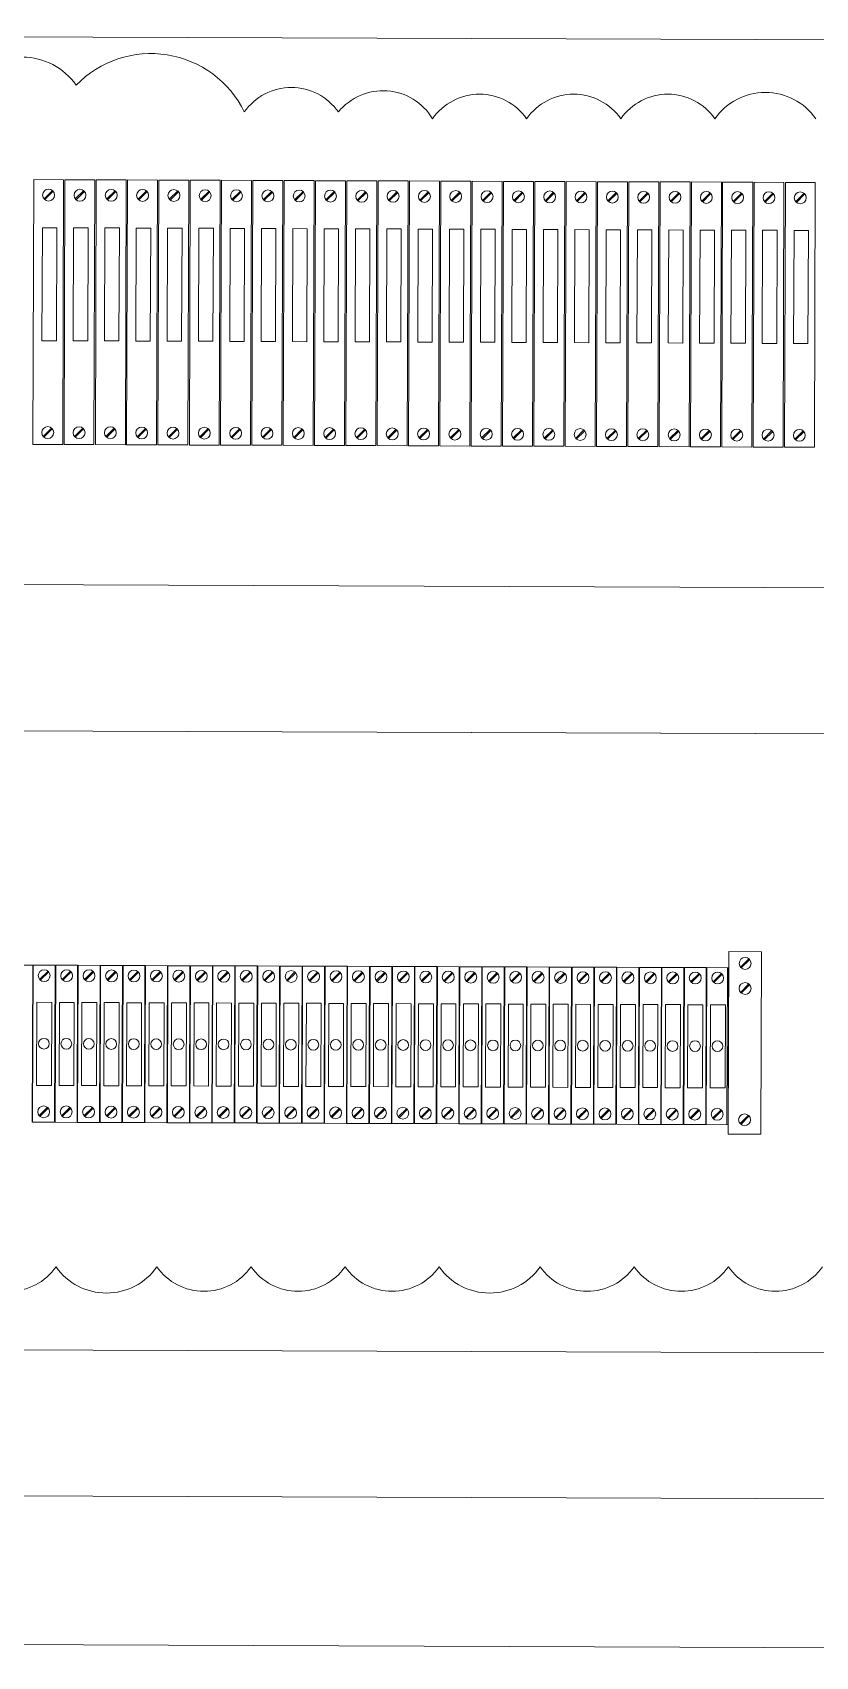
# Model space of a CAD drawing. Header units: millimetres. Extents: x 32721 to 103787, y 57624 to 127312.
# Drawn here: x 43082.6 to 43190.9, y 65146.8 to 65371.6 of the extents above; entities that cross this region are included whole.
import ezdxf

# ---------------------------------------------------------------- set-up
doc = ezdxf.new("R2010")
doc.units = ezdxf.units.MM
doc.header["$LTSCALE"] = 10
doc.layers.add('1轮廓实线层', color=7, linetype='Continuous', lineweight=18)

msp = doc.modelspace()

# ---------------------------------------------------------------- linework, layer by layer
at = {"layer": '1轮廓实线层'}
for p, q in [((43285.87, 65370.2), (42910.13, 65371.55)), ((42910.13, 65371.55), (43488.54, 65369.46)), ((43285.6, 65294.38), (42909.86, 65295.74)), ((43488.27, 65293.65), (42909.86, 65295.74)), ((43285.53, 65274.17), (42909.78, 65275.52)), ((42909.78, 65275.52), (43488.19, 65273.44)), ((43487.88, 65187.75), (42909.48, 65189.84)), ((43507.52, 65167.47), (42889.69, 65169.7)), ((42864.96, 65149.2), (43532.1, 65146.79))]:
    msp.add_line(p, q, dxfattribs=at)
at = {"layer": '1轮廓实线层', "lineweight": 13}
for p, q in [((43082.77, 65351.19), (43082.64, 65314.54)), ((43086.91, 65351.17), (43082.77, 65351.19)), ((43084.2, 65348.52), (43085.37, 65349.68)), ((43084.3, 65348.42), (43085.47, 65349.58)), ((43086.78, 65314.53), (43086.91, 65351.17)), ((43087.1, 65351.17), (43086.97, 65314.53)), ((43091.25, 65351.15), (43087.1, 65351.17)), ((43088.53, 65348.51), (43089.7, 65349.66)), ((43088.63, 65348.4), (43089.8, 65349.56)), ((43091.11, 65314.51), (43091.25, 65351.15)), ((43091.43, 65351.15), (43091.3, 65314.51)), ((43095.58, 65351.14), (43091.43, 65351.15)), ((43092.86, 65348.49), (43094.03, 65349.65)), ((43092.97, 65348.39), (43094.13, 65349.54)), ((43095.45, 65314.5), (43095.58, 65351.14)), ((43095.76, 65351.14), (43095.63, 65314.5)), ((43099.91, 65351.12), (43095.76, 65351.14)), ((43097.2, 65348.47), (43098.36, 65349.63)), ((43097.3, 65348.37), (43098.46, 65349.53)), ((43099.78, 65314.48), (43099.91, 65351.12)), ((43100.1, 65351.12), (43099.96, 65314.48)), ((43104.24, 65351.11), (43100.1, 65351.12)), ((43101.53, 65348.46), (43102.69, 65349.62)), ((43101.63, 65348.36), (43102.79, 65349.51)), ((43104.11, 65314.47), (43104.24, 65351.11)), ((43104.43, 65351.11), (43104.3, 65314.46)), ((43108.57, 65351.09), (43104.43, 65351.11)), ((43105.86, 65348.44), (43107.02, 65349.6)), ((43105.96, 65348.34), (43107.13, 65349.5)), ((43108.44, 65314.45), (43108.57, 65351.09)), ((43108.76, 65351.09), (43108.63, 65314.45)), ((43112.9, 65351.08), (43108.76, 65351.09)), ((43110.19, 65348.43), (43111.36, 65349.58)), ((43110.29, 65348.32), (43111.46, 65349.48)), ((43112.77, 65314.43), (43112.9, 65351.08)), ((43113.09, 65351.08), (43112.96, 65314.43)), ((43117.24, 65351.06), (43113.09, 65351.08)), ((43114.52, 65348.41), (43115.69, 65349.57)), ((43114.62, 65348.31), (43115.79, 65349.47)), ((43117.1, 65314.42), (43117.24, 65351.06)), ((43117.42, 65351.06), (43117.29, 65314.42)), ((43121.57, 65351.05), (43117.42, 65351.06)), ((43118.85, 65348.4), (43120.02, 65349.55)), ((43118.96, 65348.29), (43120.12, 65349.45)), ((43121.43, 65314.4), (43121.57, 65351.05)), ((43121.75, 65351.04), (43121.62, 65314.4)), ((43125.9, 65351.03), (43121.75, 65351.04)), ((43123.19, 65348.38), (43124.35, 65349.54)), ((43125.77, 65314.39), (43125.9, 65351.03)), ((43126.09, 65351.03), (43125.95, 65314.39)), ((43130.23, 65351.01), (43126.09, 65351.03)), ((43127.52, 65348.36), (43128.68, 65349.52)), ((43130.1, 65314.37), (43130.23, 65351.01)), ((43130.42, 65351.01), (43130.29, 65314.37)), ((43134.56, 65351), (43130.42, 65351.01)), ((43131.85, 65348.35), (43133.01, 65349.51)), ((43134.43, 65314.36), (43134.56, 65351)), ((43134.75, 65351), (43134.62, 65314.36)), ((43138.89, 65350.98), (43134.75, 65351)), ((43136.18, 65348.33), (43137.35, 65349.49)), ((43138.76, 65314.34), (43138.89, 65350.98)), ((43139.08, 65350.98), (43138.95, 65314.34)), ((43143.22, 65350.97), (43139.08, 65350.98)), ((43140.51, 65348.32), (43141.68, 65349.47)), ((43143.09, 65314.32), (43143.22, 65350.97)), ((43143.41, 65350.97), (43143.28, 65314.32)), ((43147.56, 65350.95), (43143.41, 65350.97)), ((43144.84, 65348.3), (43146.01, 65349.46)), ((43147.42, 65314.31), (43147.56, 65350.95)), ((43147.74, 65350.95), (43147.61, 65314.31)), ((43151.89, 65350.94), (43147.74, 65350.95)), ((43149.17, 65348.29), (43150.34, 65349.44)), ((43151.76, 65314.29), (43151.89, 65350.94)), ((43152.08, 65350.94), (43151.94, 65314.29)), ((43156.22, 65350.92), (43152.08, 65350.94)), ((43156.09, 65314.28), (43156.22, 65350.92)), ((43156.41, 65350.92), (43156.27, 65314.28)), ((43160.55, 65350.9), (43156.41, 65350.92)), ((43160.42, 65314.26), (43160.55, 65350.9)), ((43160.74, 65350.9), (43160.61, 65314.26)), ((43164.88, 65350.89), (43160.74, 65350.9)), ((43164.75, 65314.25), (43164.88, 65350.89)), ((43165.07, 65350.89), (43164.94, 65314.25)), ((43169.21, 65350.87), (43165.07, 65350.89)), ((43169.08, 65314.23), (43169.21, 65350.87)), ((43169.4, 65350.87), (43169.27, 65314.23)), ((43173.55, 65350.86), (43169.4, 65350.87)), ((43173.41, 65314.22), (43173.55, 65350.86)), ((43173.73, 65350.86), (43173.6, 65314.21)), ((43177.88, 65350.84), (43173.73, 65350.86)), ((43177.75, 65314.2), (43177.88, 65350.84)), ((43178.06, 65350.84), (43177.93, 65314.2)), ((43182.21, 65350.83), (43178.06, 65350.84)), ((43182.08, 65314.18), (43182.21, 65350.83)), ((43182.4, 65350.83), (43182.26, 65314.18)), ((43186.54, 65350.81), (43182.4, 65350.83)), ((43186.41, 65314.17), (43186.54, 65350.81)), ((43186.73, 65350.81), (43186.6, 65314.17)), ((43190.87, 65350.79), (43186.73, 65350.81)), ((43190.74, 65314.15), (43190.87, 65350.79)), ((43123.29, 65348.28), (43124.45, 65349.44)), ((43127.62, 65348.26), (43128.78, 65349.42)), ((43131.95, 65348.25), (43133.12, 65349.4)), ((43136.28, 65348.23), (43137.45, 65349.39)), ((43140.61, 65348.22), (43141.78, 65349.37)), ((43144.94, 65348.2), (43146.11, 65349.36)), ((43149.28, 65348.18), (43150.44, 65349.34)), ((43153.51, 65348.27), (43154.67, 65349.43)), ((43153.61, 65348.17), (43154.77, 65349.33)), ((43157.84, 65348.26), (43159, 65349.41)), ((43157.94, 65348.15), (43159.11, 65349.31)), ((43162.17, 65348.24), (43163.34, 65349.4)), ((43162.27, 65348.14), (43163.44, 65349.29)), ((43166.5, 65348.22), (43167.67, 65349.38)), ((43166.6, 65348.12), (43167.77, 65349.28)), ((43170.83, 65348.21), (43172, 65349.37)), ((43170.93, 65348.11), (43172.1, 65349.26)), ((43175.16, 65348.19), (43176.33, 65349.35)), ((43175.27, 65348.09), (43176.43, 65349.25)), ((43179.5, 65348.18), (43180.66, 65349.33)), ((43179.6, 65348.07), (43180.76, 65349.23)), ((43183.83, 65348.16), (43184.99, 65349.32)), ((43183.93, 65348.06), (43185.09, 65349.22)), ((43188.16, 65348.15), (43189.32, 65349.3)), ((43188.26, 65348.04), (43189.43, 65349.2)), ((43084.08, 65315.65), (43085.25, 65316.81)), ((43084.18, 65315.55), (43085.35, 65316.7)), ((43088.41, 65315.63), (43089.58, 65316.79)), ((43088.52, 65315.53), (43089.68, 65316.69)), ((43092.75, 65315.62), (43093.91, 65316.77)), ((43092.85, 65315.52), (43094.01, 65316.67)), ((43097.08, 65315.6), (43098.24, 65316.76)), ((43097.18, 65315.5), (43098.34, 65316.66)), ((43101.41, 65315.59), (43102.57, 65316.74)), ((43101.51, 65315.48), (43102.68, 65316.64)), ((43105.74, 65315.57), (43106.91, 65316.73)), ((43105.84, 65315.47), (43107.01, 65316.63)), ((43110.07, 65315.55), (43111.24, 65316.71)), ((43110.17, 65315.45), (43111.34, 65316.61)), ((43114.4, 65315.54), (43115.57, 65316.7)), ((43114.5, 65315.44), (43115.67, 65316.59)), ((43118.73, 65315.52), (43119.9, 65316.68)), ((43118.84, 65315.42), (43120, 65316.58)), ((43123.07, 65315.51), (43124.23, 65316.67)), ((43123.17, 65315.41), (43124.33, 65316.56)), ((43127.4, 65315.49), (43128.56, 65316.65)), ((43127.5, 65315.39), (43128.67, 65316.55)), ((43131.73, 65315.48), (43132.9, 65316.63)), ((43131.83, 65315.37), (43133, 65316.53)), ((43136.06, 65315.46), (43137.23, 65316.62)), ((43136.16, 65315.36), (43137.33, 65316.52)), ((43140.39, 65315.45), (43141.56, 65316.6)), ((43140.49, 65315.34), (43141.66, 65316.5)), ((43144.72, 65315.43), (43145.89, 65316.59)), ((43144.83, 65315.33), (43145.99, 65316.48)), ((43149.06, 65315.41), (43150.22, 65316.57)), ((43149.16, 65315.31), (43150.32, 65316.47)), ((43153.39, 65315.4), (43154.55, 65316.56)), ((43153.49, 65315.3), (43154.65, 65316.45)), ((43157.72, 65315.38), (43158.88, 65316.54)), ((43157.82, 65315.28), (43158.99, 65316.44)), ((43162.05, 65315.37), (43163.22, 65316.52)), ((43162.15, 65315.26), (43163.32, 65316.42)), ((43166.38, 65315.35), (43167.55, 65316.51)), ((43166.48, 65315.25), (43167.65, 65316.41)), ((43170.71, 65315.34), (43171.88, 65316.49)), ((43170.82, 65315.23), (43171.98, 65316.39)), ((43175.05, 65315.32), (43176.21, 65316.48)), ((43175.15, 65315.22), (43176.31, 65316.38)), ((43179.38, 65315.3), (43180.54, 65316.46)), ((43179.48, 65315.2), (43180.64, 65316.36)), ((43183.71, 65315.29), (43184.87, 65316.45)), ((43183.81, 65315.19), (43184.98, 65316.34)), ((43188.04, 65315.27), (43189.21, 65316.43)), ((43188.14, 65315.17), (43189.31, 65316.33)), ((43082.64, 65314.54), (43086.78, 65314.53)), ((43086.97, 65314.53), (43091.11, 65314.51)), ((43091.3, 65314.51), (43095.45, 65314.5)), ((43095.63, 65314.5), (43099.78, 65314.48)), ((43099.96, 65314.48), (43104.11, 65314.47)), ((43104.3, 65314.46), (43108.44, 65314.45)), ((43108.63, 65314.45), (43112.77, 65314.43)), ((43112.96, 65314.43), (43117.1, 65314.42)), ((43117.29, 65314.42), (43121.43, 65314.4)), ((43121.62, 65314.4), (43125.77, 65314.39)), ((43125.95, 65314.39), (43130.1, 65314.37)), ((43130.29, 65314.37), (43134.43, 65314.36)), ((43134.62, 65314.36), (43138.76, 65314.34)), ((43138.95, 65314.34), (43143.09, 65314.32)), ((43143.28, 65314.32), (43147.42, 65314.31)), ((43147.61, 65314.31), (43151.76, 65314.29)), ((43151.94, 65314.29), (43156.09, 65314.28)), ((43156.27, 65314.28), (43160.42, 65314.26)), ((43160.61, 65314.26), (43164.75, 65314.25)), ((43164.94, 65314.25), (43169.08, 65314.23)), ((43169.27, 65314.23), (43173.41, 65314.22)), ((43173.6, 65314.21), (43177.75, 65314.2)), ((43177.93, 65314.2), (43182.08, 65314.18)), ((43182.26, 65314.18), (43186.41, 65314.17)), ((43186.6, 65314.17), (43190.74, 65314.15)), ((43178.81, 65219.07), (43178.9, 65244.34)), ((43178.9, 65244.34), (43183.45, 65244.33)), ((43183.45, 65244.33), (43183.36, 65219.06)), ((43079.61, 65242.48), (43082.64, 65242.47)), ((43082.64, 65242.47), (43082.56, 65220.74)), ((43082.63, 65220.74), (43082.71, 65242.47)), ((43082.71, 65242.47), (43085.74, 65242.46)), ((43083.59, 65240.49), (43084.76, 65241.65)), ((43085.74, 65242.46), (43085.67, 65220.73)), ((43085.74, 65220.73), (43085.82, 65242.46)), ((43085.82, 65242.46), (43088.85, 65242.45)), ((43086.69, 65240.48), (43087.86, 65241.64)), ((43088.85, 65242.45), (43088.77, 65220.71)), ((43088.84, 65220.71), (43088.92, 65242.45)), ((43088.92, 65242.45), (43091.95, 65242.44)), ((43089.8, 65240.47), (43090.97, 65241.63)), ((43091.95, 65242.44), (43091.88, 65220.7)), ((43091.95, 65220.7), (43092.03, 65242.44)), ((43092.03, 65242.44), (43095.06, 65242.43)), ((43092.9, 65240.46), (43094.07, 65241.62)), ((43095.06, 65242.43), (43094.98, 65220.69)), ((43095.05, 65220.69), (43095.13, 65242.42)), ((43095.13, 65242.42), (43098.16, 65242.41)), ((43096.01, 65240.45), (43097.18, 65241.61)), ((43098.16, 65242.41), (43098.09, 65220.68)), ((43098.16, 65220.68), (43098.24, 65242.41)), ((43098.24, 65242.41), (43101.27, 65242.4)), ((43099.11, 65240.44), (43100.28, 65241.6)), ((43101.27, 65242.4), (43101.19, 65220.67)), ((43101.26, 65220.67), (43101.34, 65242.4)), ((43101.34, 65242.4), (43104.37, 65242.39)), ((43102.22, 65240.43), (43103.39, 65241.58)), ((43104.37, 65242.39), (43104.3, 65220.66)), ((43104.37, 65220.66), (43104.45, 65242.39)), ((43104.45, 65242.39), (43107.48, 65242.38)), ((43105.32, 65240.42), (43106.49, 65241.57)), ((43107.48, 65242.38), (43107.4, 65220.65)), ((43107.47, 65220.65), (43107.55, 65242.38)), ((43107.55, 65242.38), (43110.58, 65242.37)), ((43108.43, 65240.41), (43109.6, 65241.56)), ((43110.58, 65242.37), (43110.51, 65220.64)), ((43110.58, 65220.64), (43110.66, 65242.37)), ((43110.66, 65242.37), (43113.69, 65242.36)), ((43113.69, 65242.36), (43113.61, 65220.63)), ((43113.68, 65220.62), (43113.76, 65242.36)), ((43113.76, 65242.36), (43116.79, 65242.35)), ((43116.79, 65242.35), (43116.72, 65220.61)), ((43116.79, 65220.61), (43116.87, 65242.35)), ((43116.79, 65220.61), (43116.87, 65242.35)), ((43116.87, 65242.35), (43119.9, 65242.34)), ((43119.9, 65242.34), (43119.82, 65220.6)), ((43119.89, 65220.6), (43119.97, 65242.34)), ((43119.97, 65242.34), (43123, 65242.32)), ((43123, 65242.32), (43122.93, 65220.59)), ((43123, 65220.59), (43123.08, 65242.32)), ((43123.08, 65242.32), (43126.11, 65242.31)), ((43126.11, 65242.31), (43126.03, 65220.58)), ((43126.1, 65220.58), (43126.18, 65242.31)), ((43126.18, 65242.31), (43129.21, 65242.3)), ((43129.21, 65242.3), (43129.14, 65220.57)), ((43129.21, 65220.57), (43129.29, 65242.3)), ((43129.29, 65242.3), (43132.32, 65242.29)), ((43132.32, 65242.29), (43132.24, 65220.56)), ((43132.31, 65220.56), (43132.39, 65242.29)), ((43132.39, 65242.29), (43135.42, 65242.28)), ((43135.42, 65242.28), (43135.35, 65220.55)), ((43135.42, 65220.55), (43135.5, 65242.28)), ((43135.5, 65242.28), (43138.53, 65242.27)), ((43138.53, 65242.27), (43138.45, 65220.54)), ((43138.52, 65220.54), (43138.6, 65242.27)), ((43138.6, 65242.27), (43141.63, 65242.26)), ((43141.63, 65242.26), (43141.56, 65220.52)), ((43141.63, 65220.52), (43141.71, 65242.26)), ((43141.71, 65242.26), (43144.74, 65242.25)), ((43144.74, 65242.25), (43144.66, 65220.51)), ((43144.73, 65220.51), (43144.81, 65242.25)), ((43144.81, 65242.25), (43147.84, 65242.23)), ((43147.84, 65242.23), (43147.77, 65220.5)), ((43147.84, 65220.5), (43147.92, 65242.23)), ((43147.92, 65242.23), (43150.95, 65242.22)), ((43150.95, 65242.22), (43150.87, 65220.49)), ((43150.94, 65220.49), (43151.02, 65242.22)), ((43151.02, 65242.22), (43154.05, 65242.21)), ((43154.05, 65242.21), (43153.98, 65220.48)), ((43154.05, 65220.48), (43154.13, 65242.21)), ((43154.13, 65242.21), (43157.16, 65242.2)), ((43157.16, 65242.2), (43157.08, 65220.47)), ((43157.15, 65220.47), (43157.23, 65242.2)), ((43157.23, 65242.2), (43160.26, 65242.19)), ((43160.26, 65242.19), (43160.19, 65220.46)), ((43160.26, 65220.46), (43160.34, 65242.19)), ((43160.34, 65242.19), (43163.37, 65242.18)), ((43163.37, 65242.18), (43163.29, 65220.45)), ((43163.36, 65220.45), (43163.44, 65242.18)), ((43163.44, 65242.18), (43166.47, 65242.17)), ((43166.47, 65242.17), (43166.4, 65220.43)), ((43166.47, 65220.43), (43166.55, 65242.17)), ((43166.55, 65242.17), (43169.58, 65242.16)), ((43169.58, 65242.16), (43169.5, 65220.42)), ((43169.57, 65220.42), (43169.65, 65242.16)), ((43169.65, 65242.16), (43172.68, 65242.14)), ((43172.68, 65242.14), (43172.61, 65220.41)), ((43172.68, 65220.41), (43172.76, 65242.14)), ((43172.76, 65242.14), (43175.79, 65242.13)), ((43175.79, 65242.13), (43175.71, 65220.4)), ((43175.78, 65220.4), (43175.86, 65242.13)), ((43175.86, 65242.13), (43178.89, 65242.12)), ((43178.65, 65220.39), (43178.73, 65242.12)), ((43178.89, 65242.12), (43178.82, 65220.39)), ((43180.54, 65242.18), (43181.7, 65243.34)), ((43180.64, 65242.08), (43181.8, 65243.24)), ((43083.69, 65240.39), (43084.86, 65241.55)), ((43086.8, 65240.38), (43087.96, 65241.54)), ((43089.9, 65240.37), (43091.07, 65241.53)), ((43093.01, 65240.36), (43094.17, 65241.52)), ((43096.11, 65240.35), (43097.28, 65241.51)), ((43099.22, 65240.34), (43100.38, 65241.49)), ((43102.32, 65240.33), (43103.49, 65241.48)), ((43105.43, 65240.31), (43106.59, 65241.47)), ((43108.53, 65240.3), (43109.7, 65241.46)), ((43111.53, 65240.39), (43112.7, 65241.55)), ((43111.64, 65240.29), (43112.8, 65241.45)), ((43114.64, 65240.38), (43115.81, 65241.54)), ((43114.74, 65240.28), (43115.91, 65241.44)), ((43117.74, 65240.37), (43118.91, 65241.53)), ((43117.85, 65240.27), (43119.01, 65241.43)), ((43120.85, 65240.36), (43122.02, 65241.52)), ((43120.95, 65240.26), (43122.12, 65241.42)), ((43123.95, 65240.35), (43125.12, 65241.51)), ((43124.06, 65240.25), (43125.22, 65241.4)), ((43127.06, 65240.34), (43128.22, 65241.5)), ((43127.16, 65240.24), (43128.33, 65241.39)), ((43130.16, 65240.33), (43131.33, 65241.48)), ((43130.27, 65240.22), (43131.43, 65241.38)), ((43133.27, 65240.32), (43134.43, 65241.47)), ((43133.37, 65240.21), (43134.54, 65241.37)), ((43136.37, 65240.3), (43137.54, 65241.46)), ((43136.48, 65240.2), (43137.64, 65241.36)), ((43139.48, 65240.29), (43140.64, 65241.45)), ((43139.58, 65240.19), (43140.75, 65241.35)), ((43142.58, 65240.28), (43143.75, 65241.44)), ((43142.69, 65240.18), (43143.85, 65241.34)), ((43145.69, 65240.27), (43146.85, 65241.43)), ((43145.79, 65240.17), (43146.96, 65241.33)), ((43148.79, 65240.26), (43149.96, 65241.42)), ((43148.9, 65240.16), (43150.06, 65241.31)), ((43151.9, 65240.25), (43153.06, 65241.41)), ((43152, 65240.15), (43153.17, 65241.3)), ((43155, 65240.24), (43156.17, 65241.39)), ((43155.11, 65240.13), (43156.27, 65241.29)), ((43158.11, 65240.23), (43159.27, 65241.38)), ((43158.21, 65240.12), (43159.38, 65241.28)), ((43161.21, 65240.21), (43162.38, 65241.37)), ((43161.32, 65240.11), (43162.48, 65241.27)), ((43164.32, 65240.2), (43165.48, 65241.36)), ((43164.42, 65240.1), (43165.59, 65241.26)), ((43167.42, 65240.19), (43168.59, 65241.35)), ((43167.53, 65240.09), (43168.69, 65241.25)), ((43170.53, 65240.18), (43171.69, 65241.34)), ((43170.63, 65240.08), (43171.8, 65241.24)), ((43173.63, 65240.17), (43174.8, 65241.33)), ((43173.74, 65240.07), (43174.9, 65241.22)), ((43176.74, 65240.16), (43177.9, 65241.32)), ((43176.84, 65240.06), (43178.01, 65241.21)), ((43180.52, 65238.71), (43181.69, 65239.87)), ((43180.63, 65238.61), (43181.79, 65239.76)), ((43083.52, 65221.65), (43084.69, 65222.8)), ((43083.62, 65221.54), (43084.79, 65222.7)), ((43086.63, 65221.63), (43087.79, 65222.79)), ((43086.73, 65221.53), (43087.89, 65222.69)), ((43089.73, 65221.62), (43090.9, 65222.78)), ((43089.83, 65221.52), (43091, 65222.68)), ((43092.84, 65221.61), (43094, 65222.77)), ((43092.94, 65221.51), (43094.1, 65222.67)), ((43095.94, 65221.6), (43097.11, 65222.76)), ((43096.04, 65221.5), (43097.21, 65222.66)), ((43099.05, 65221.59), (43100.21, 65222.75)), ((43099.15, 65221.49), (43100.31, 65222.64)), ((43102.15, 65221.58), (43103.32, 65222.74)), ((43102.25, 65221.48), (43103.42, 65222.63)), ((43105.26, 65221.57), (43106.42, 65222.72)), ((43105.36, 65221.46), (43106.52, 65222.62)), ((43108.36, 65221.56), (43109.53, 65222.71)), ((43108.46, 65221.45), (43109.63, 65222.61)), ((43111.47, 65221.54), (43112.63, 65222.7)), ((43111.57, 65221.44), (43112.73, 65222.6)), ((43114.57, 65221.53), (43115.74, 65222.69)), ((43114.67, 65221.43), (43115.84, 65222.59)), ((43117.68, 65221.52), (43118.84, 65222.68)), ((43117.78, 65221.42), (43118.94, 65222.58)), ((43120.78, 65221.51), (43121.95, 65222.67)), ((43120.88, 65221.41), (43122.05, 65222.57)), ((43123.89, 65221.5), (43125.05, 65222.66)), ((43123.99, 65221.4), (43125.15, 65222.55)), ((43126.99, 65221.49), (43128.16, 65222.65)), ((43127.09, 65221.39), (43128.26, 65222.54)), ((43130.1, 65221.48), (43131.26, 65222.63)), ((43130.2, 65221.38), (43131.36, 65222.53)), ((43133.2, 65221.47), (43134.37, 65222.62)), ((43133.3, 65221.36), (43134.47, 65222.52)), ((43136.31, 65221.45), (43137.47, 65222.61)), ((43136.41, 65221.35), (43137.57, 65222.51)), ((43139.41, 65221.44), (43140.58, 65222.6)), ((43139.51, 65221.34), (43140.68, 65222.5)), ((43142.52, 65221.43), (43143.68, 65222.59)), ((43142.62, 65221.33), (43143.78, 65222.49)), ((43145.62, 65221.42), (43146.79, 65222.58)), ((43145.72, 65221.32), (43146.89, 65222.48)), ((43148.73, 65221.41), (43149.89, 65222.57)), ((43148.83, 65221.31), (43149.99, 65222.47)), ((43151.83, 65221.4), (43153, 65222.56)), ((43151.93, 65221.3), (43153.1, 65222.45)), ((43154.94, 65221.39), (43156.1, 65222.55)), ((43155.04, 65221.29), (43156.2, 65222.44)), ((43158.04, 65221.38), (43159.21, 65222.53)), ((43158.14, 65221.27), (43159.31, 65222.43)), ((43161.15, 65221.37), (43162.31, 65222.52)), ((43161.25, 65221.26), (43162.41, 65222.42)), ((43164.25, 65221.35), (43165.42, 65222.51)), ((43164.35, 65221.25), (43165.52, 65222.41)), ((43167.36, 65221.34), (43168.52, 65222.5)), ((43167.46, 65221.24), (43168.62, 65222.4)), ((43170.46, 65221.33), (43171.63, 65222.49)), ((43170.56, 65221.23), (43171.73, 65222.39)), ((43173.57, 65221.32), (43174.73, 65222.48)), ((43173.67, 65221.22), (43174.83, 65222.38)), ((43176.67, 65221.31), (43177.84, 65222.47)), ((43176.77, 65221.21), (43177.94, 65222.36)), ((43180.46, 65220.54), (43181.62, 65221.7)), ((43180.56, 65220.44), (43181.73, 65221.6)), ((43085.67, 65220.73), (43082.63, 65220.74)), ((43088.77, 65220.71), (43085.74, 65220.73)), ((43091.88, 65220.7), (43088.84, 65220.71)), ((43094.98, 65220.69), (43091.95, 65220.7)), ((43098.09, 65220.68), (43095.05, 65220.69)), ((43101.19, 65220.67), (43098.16, 65220.68)), ((43104.3, 65220.66), (43101.26, 65220.67)), ((43107.4, 65220.65), (43104.37, 65220.66)), ((43110.51, 65220.64), (43107.47, 65220.65)), ((43113.61, 65220.63), (43110.58, 65220.64)), ((43116.72, 65220.61), (43113.68, 65220.62)), ((43119.82, 65220.6), (43116.79, 65220.61)), ((43122.93, 65220.59), (43119.89, 65220.6)), ((43126.03, 65220.58), (43123, 65220.59)), ((43129.14, 65220.57), (43126.1, 65220.58)), ((43132.24, 65220.56), (43129.21, 65220.57)), ((43135.35, 65220.55), (43132.31, 65220.56)), ((43138.45, 65220.54), (43135.42, 65220.55)), ((43141.56, 65220.52), (43138.52, 65220.54)), ((43144.66, 65220.51), (43141.63, 65220.52)), ((43147.77, 65220.5), (43144.73, 65220.51)), ((43150.87, 65220.49), (43147.84, 65220.5)), ((43153.98, 65220.48), (43150.94, 65220.49)), ((43157.08, 65220.47), (43154.05, 65220.48)), ((43160.19, 65220.46), (43157.15, 65220.47)), ((43163.29, 65220.45), (43160.26, 65220.46)), ((43166.4, 65220.43), (43163.36, 65220.45)), ((43169.5, 65220.42), (43166.47, 65220.43)), ((43172.61, 65220.41), (43169.57, 65220.42)), ((43175.71, 65220.4), (43172.68, 65220.41)), ((43178.82, 65220.39), (43175.78, 65220.4)), ((43183.36, 65219.06), (43178.81, 65219.07))]:
    msp.add_line(p, q, dxfattribs=at)
at = {"layer": '1轮廓实线层', "color": 1}
for points in [[(43190.94, 65359.62, 0.520567), (43176.99, 65359.62, 0.520567), (43163.97, 65359.62, 0.520567), (43150.95, 65359.62, 0.520567), (43137.93, 65359.62, 0.520567), (43124.91, 65360.55, 0.520567), (43111.9, 65360.55, 0.520567), (43088.65, 65364.26, 0.520567), (43073.77, 65364.26, 0.520567)], [(43072.84, 65200.72, 0.520567), (43085.86, 65200.72, 0.520567), (43099.81, 65200.72, 0.520567), (43112.83, 65200.72, 0.520567), (43125.84, 65200.72, 0.520567), (43138.86, 65200.72, 0.520567), (43152.81, 65200.72, 0.520567), (43165.83, 65200.72, 0.520567), (43178.85, 65200.72, 0.520567), (43191.87, 65200.72, 0.520567)]]:
    msp.add_lwpolyline(points, format="xyb", dxfattribs=at)
at = {"layer": '1轮廓实线层', "lineweight": 13}
for points in [[(43083.97, 65344.53), (43085.96, 65344.53), (43085.91, 65328.89), (43083.91, 65328.89)], [(43088.3, 65344.52), (43090.29, 65344.51), (43090.24, 65328.87), (43088.24, 65328.88)], [(43092.63, 65344.5), (43094.63, 65344.5), (43094.57, 65328.86), (43092.57, 65328.86)], [(43096.96, 65344.49), (43098.96, 65344.48), (43098.9, 65328.84), (43096.91, 65328.85)], [(43101.29, 65344.47), (43103.29, 65344.46), (43103.23, 65328.82), (43101.24, 65328.83)], [(43105.63, 65344.46), (43107.62, 65344.45), (43107.56, 65328.81), (43105.57, 65328.82)], [(43109.96, 65344.44), (43111.95, 65344.43), (43111.89, 65328.79), (43109.9, 65328.8)], [(43114.29, 65344.43), (43116.28, 65344.42), (43116.23, 65328.78), (43114.23, 65328.78)], [(43118.62, 65344.41), (43120.61, 65344.4), (43120.56, 65328.76), (43118.56, 65328.77)], [(43122.95, 65344.39), (43124.95, 65344.39), (43124.89, 65328.75), (43122.9, 65328.75)], [(43127.28, 65344.38), (43129.28, 65344.37), (43129.22, 65328.73), (43127.23, 65328.74)], [(43131.62, 65344.36), (43133.61, 65344.36), (43133.55, 65328.72), (43131.56, 65328.72)], [(43135.95, 65344.35), (43137.94, 65344.34), (43137.88, 65328.7), (43135.89, 65328.71)], [(43140.28, 65344.33), (43142.27, 65344.32), (43142.22, 65328.68), (43140.22, 65328.69)], [(43144.61, 65344.32), (43146.6, 65344.31), (43146.55, 65328.67), (43144.55, 65328.68)], [(43148.94, 65344.3), (43150.94, 65344.29), (43150.88, 65328.65), (43148.89, 65328.66)], [(43153.27, 65344.28), (43155.27, 65344.28), (43155.21, 65328.64), (43153.22, 65328.64)], [(43157.61, 65344.27), (43159.6, 65344.26), (43159.54, 65328.62), (43157.55, 65328.63)], [(43161.94, 65344.25), (43163.93, 65344.25), (43163.87, 65328.61), (43161.88, 65328.61)], [(43166.27, 65344.24), (43168.26, 65344.23), (43168.21, 65328.59), (43166.21, 65328.6)], [(43170.6, 65344.22), (43172.59, 65344.21), (43172.54, 65328.57), (43170.54, 65328.58)], [(43174.93, 65344.21), (43176.93, 65344.2), (43176.87, 65328.56), (43174.87, 65328.57)], [(43179.26, 65344.19), (43181.26, 65344.18), (43181.2, 65328.54), (43179.21, 65328.55)], [(43183.59, 65344.17), (43185.59, 65344.17), (43185.53, 65328.53), (43183.54, 65328.53)], [(43187.93, 65344.16), (43189.92, 65344.15), (43189.86, 65328.51), (43187.87, 65328.52)], [(43083.22, 65237.33), (43085.28, 65237.32), (43085.24, 65225.82), (43083.17, 65225.83)], [(43086.32, 65237.32), (43088.38, 65237.31), (43088.34, 65225.81), (43086.28, 65225.81)], [(43089.43, 65237.31), (43091.49, 65237.3), (43091.45, 65225.8), (43089.38, 65225.8)], [(43092.53, 65237.29), (43094.59, 65237.29), (43094.55, 65225.79), (43092.49, 65225.79)], [(43095.64, 65237.28), (43097.7, 65237.28), (43097.66, 65225.77), (43095.59, 65225.78)], [(43098.74, 65237.27), (43100.8, 65237.26), (43100.76, 65225.76), (43098.7, 65225.77)], [(43101.85, 65237.26), (43103.91, 65237.25), (43103.87, 65225.75), (43101.8, 65225.76)], [(43104.95, 65237.25), (43107.01, 65237.24), (43106.97, 65225.74), (43104.91, 65225.75)], [(43108.06, 65237.24), (43110.12, 65237.23), (43110.08, 65225.73), (43108.01, 65225.74)], [(43111.16, 65237.23), (43113.22, 65237.22), (43113.18, 65225.72), (43111.12, 65225.73)], [(43114.27, 65237.22), (43116.33, 65237.21), (43116.29, 65225.71), (43114.22, 65225.71)], [(43117.37, 65237.2), (43119.43, 65237.2), (43119.39, 65225.7), (43117.33, 65225.7)], [(43120.48, 65237.19), (43122.54, 65237.19), (43122.5, 65225.68), (43120.43, 65225.69)], [(43123.58, 65237.18), (43125.64, 65237.17), (43125.6, 65225.67), (43123.54, 65225.68)], [(43126.69, 65237.17), (43128.75, 65237.16), (43128.71, 65225.66), (43126.64, 65225.67)], [(43129.79, 65237.16), (43131.85, 65237.15), (43131.81, 65225.65), (43129.75, 65225.66)], [(43132.9, 65237.15), (43134.96, 65237.14), (43134.92, 65225.64), (43132.85, 65225.65)], [(43136, 65237.14), (43138.06, 65237.13), (43138.02, 65225.63), (43135.96, 65225.64)], [(43139.11, 65237.13), (43141.17, 65237.12), (43141.13, 65225.62), (43139.06, 65225.62)], [(43142.21, 65237.11), (43144.27, 65237.11), (43144.23, 65225.61), (43142.17, 65225.61)], [(43145.32, 65237.1), (43147.38, 65237.1), (43147.34, 65225.59), (43145.27, 65225.6)], [(43148.42, 65237.09), (43150.48, 65237.08), (43150.44, 65225.58), (43148.38, 65225.59)], [(43151.53, 65237.08), (43153.59, 65237.07), (43153.55, 65225.57), (43151.48, 65225.58)], [(43154.63, 65237.07), (43156.69, 65237.06), (43156.65, 65225.56), (43154.59, 65225.57)], [(43157.74, 65237.06), (43159.8, 65237.05), (43159.76, 65225.55), (43157.69, 65225.56)], [(43160.84, 65237.05), (43162.9, 65237.04), (43162.86, 65225.54), (43160.8, 65225.55)], [(43163.95, 65237.04), (43166.01, 65237.03), (43165.97, 65225.53), (43163.9, 65225.53)], [(43167.05, 65237.03), (43169.11, 65237.02), (43169.07, 65225.52), (43167.01, 65225.52)], [(43170.16, 65237.01), (43172.22, 65237.01), (43172.18, 65225.5), (43170.11, 65225.51)], [(43173.26, 65237), (43175.32, 65237), (43175.28, 65225.49), (43173.22, 65225.5)], [(43176.37, 65236.99), (43178.43, 65236.98), (43178.39, 65225.48), (43176.32, 65225.49)]]:
    msp.add_lwpolyline(points, close=True, dxfattribs=at)
for centre, radius in [((43084.83, 65349.05), 0.821), ((43089.17, 65349.03), 0.821), ((43093.5, 65349.02), 0.821), ((43097.83, 65349), 0.821), ((43102.16, 65348.99), 0.821), ((43106.49, 65348.97), 0.821), ((43110.82, 65348.95), 0.821), ((43115.16, 65348.94), 0.821), ((43119.49, 65348.92), 0.821), ((43123.82, 65348.91), 0.821), ((43128.15, 65348.89), 0.821), ((43132.48, 65348.88), 0.821), ((43136.81, 65348.86), 0.821), ((43141.14, 65348.85), 0.821), ((43145.48, 65348.83), 0.821), ((43149.81, 65348.81), 0.821), ((43154.14, 65348.8), 0.821), ((43158.47, 65348.78), 0.821), ((43162.8, 65348.77), 0.821), ((43167.13, 65348.75), 0.821), ((43171.47, 65348.74), 0.821), ((43175.8, 65348.72), 0.821), ((43180.13, 65348.7), 0.821), ((43184.46, 65348.69), 0.821), ((43188.79, 65348.67), 0.821), ((43084.72, 65316.18), 0.821), ((43089.05, 65316.16), 0.821), ((43093.38, 65316.15), 0.821), ((43097.71, 65316.13), 0.821), ((43102.04, 65316.11), 0.821), ((43106.37, 65316.1), 0.821), ((43110.71, 65316.08), 0.821), ((43115.04, 65316.07), 0.821), ((43119.37, 65316.05), 0.821), ((43123.7, 65316.04), 0.821), ((43128.03, 65316.02), 0.821), ((43132.36, 65316), 0.821), ((43136.69, 65315.99), 0.821), ((43141.03, 65315.97), 0.821), ((43145.36, 65315.96), 0.821), ((43149.69, 65315.94), 0.821), ((43154.02, 65315.93), 0.821), ((43158.35, 65315.91), 0.821), ((43162.68, 65315.89), 0.821), ((43167.02, 65315.88), 0.821), ((43171.35, 65315.86), 0.821), ((43175.68, 65315.85), 0.821), ((43180.01, 65315.83), 0.821), ((43184.34, 65315.82), 0.821), ((43188.67, 65315.8), 0.821), ((43084.22, 65241.02), 0.821), ((43087.33, 65241.01), 0.821), ((43090.43, 65241), 0.821), ((43093.54, 65240.99), 0.821), ((43096.64, 65240.98), 0.821), ((43099.75, 65240.97), 0.821), ((43102.85, 65240.96), 0.821), ((43105.96, 65240.94), 0.821), ((43109.06, 65240.93), 0.821), ((43112.17, 65240.92), 0.821), ((43115.27, 65240.91), 0.821), ((43118.38, 65240.9), 0.821), ((43121.48, 65240.89), 0.821), ((43124.59, 65240.88), 0.821), ((43127.69, 65240.87), 0.821), ((43130.8, 65240.85), 0.821), ((43133.9, 65240.84), 0.821), ((43137.01, 65240.83), 0.821), ((43140.11, 65240.82), 0.821), ((43143.22, 65240.81), 0.821), ((43146.32, 65240.8), 0.821), ((43149.43, 65240.79), 0.821), ((43152.53, 65240.78), 0.821), ((43155.64, 65240.76), 0.821), ((43158.74, 65240.75), 0.821), ((43161.85, 65240.74), 0.821), ((43164.95, 65240.73), 0.821), ((43181.17, 65242.71), 0.821), ((43168.06, 65240.72), 0.821), ((43171.16, 65240.71), 0.821), ((43174.27, 65240.7), 0.821), ((43177.37, 65240.69), 0.821), ((43181.16, 65239.24), 0.821), ((43084.19, 65231.6), 0.742), ((43087.29, 65231.59), 0.742), ((43090.4, 65231.58), 0.742), ((43093.5, 65231.56), 0.742), ((43096.61, 65231.55), 0.742), ((43099.71, 65231.54), 0.742), ((43102.82, 65231.53), 0.742), ((43105.92, 65231.52), 0.742), ((43109.03, 65231.51), 0.742), ((43112.13, 65231.5), 0.742), ((43115.24, 65231.49), 0.742), ((43118.34, 65231.47), 0.742), ((43121.45, 65231.46), 0.742), ((43124.55, 65231.45), 0.742), ((43127.66, 65231.44), 0.742), ((43130.76, 65231.43), 0.742), ((43133.87, 65231.42), 0.742), ((43136.97, 65231.41), 0.742), ((43140.08, 65231.4), 0.742), ((43143.18, 65231.38), 0.742), ((43146.29, 65231.37), 0.742), ((43149.39, 65231.36), 0.742), ((43152.5, 65231.35), 0.742), ((43155.6, 65231.34), 0.742), ((43158.71, 65231.33), 0.742), ((43161.81, 65231.32), 0.742), ((43164.92, 65231.31), 0.742), ((43168.02, 65231.3), 0.742), ((43171.13, 65231.28), 0.742), ((43174.23, 65231.27), 0.742), ((43177.34, 65231.26), 0.742), ((43084.15, 65222.17), 0.821), ((43087.26, 65222.16), 0.821), ((43090.36, 65222.15), 0.821), ((43093.47, 65222.14), 0.821), ((43096.57, 65222.13), 0.821), ((43099.68, 65222.12), 0.821), ((43102.78, 65222.11), 0.821), ((43105.89, 65222.09), 0.821), ((43108.99, 65222.08), 0.821), ((43112.1, 65222.07), 0.821), ((43115.2, 65222.06), 0.821), ((43118.31, 65222.05), 0.821), ((43121.41, 65222.04), 0.821), ((43124.52, 65222.03), 0.821), ((43127.62, 65222.02), 0.821), ((43130.73, 65222.01), 0.821), ((43133.83, 65221.99), 0.821), ((43136.94, 65221.98), 0.821), ((43140.04, 65221.97), 0.821), ((43143.15, 65221.96), 0.821), ((43146.25, 65221.95), 0.821), ((43149.36, 65221.94), 0.821), ((43152.46, 65221.93), 0.821), ((43155.57, 65221.92), 0.821), ((43158.67, 65221.9), 0.821), ((43161.78, 65221.89), 0.821), ((43164.88, 65221.88), 0.821), ((43167.99, 65221.87), 0.821), ((43171.09, 65221.86), 0.821), ((43174.2, 65221.85), 0.821), ((43177.3, 65221.84), 0.821), ((43181.09, 65221.07), 0.821)]:
    msp.add_circle(centre, radius, dxfattribs=at)

doc.saveas('drawing.dxf')
